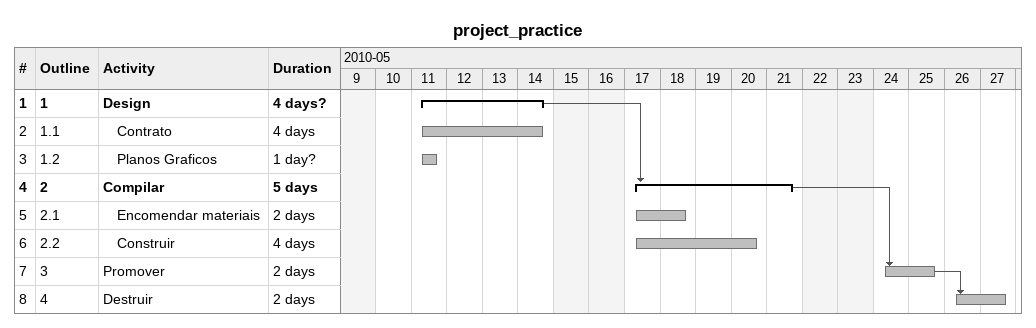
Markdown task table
project_practice

| ID | WBS | Task | Duration | Start | Finish | Predecessors |
|---|---|---|---|---|---|---|
| 1 | 1 | **Design** | 4d? | 2010-05-11 | 2010-05-14 |  |
| 2 | 1.1 | Contrato | 4d | 2010-05-11 | 2010-05-14 |  |
| 3 | 1.2 | Planos Graficos | 1d? | 2010-05-11 | 2010-05-11 |  |
| 4 | 2 | **Compilar** | 5d | 2010-05-17 | 2010-05-21 | 1 |
| 5 | 2.1 | Encomendar materiais | 2d | 2010-05-17 | 2010-05-18 |  |
| 6 | 2.2 | Construir | 4d | 2010-05-17 | 2010-05-20 |  |
| 7 | 3 | Promover | 2d | 2010-05-24 | 2010-05-25 | 4 |
| 8 | 4 | Destruir | 2d | 2010-05-26 | 2010-05-27 | 7 |
